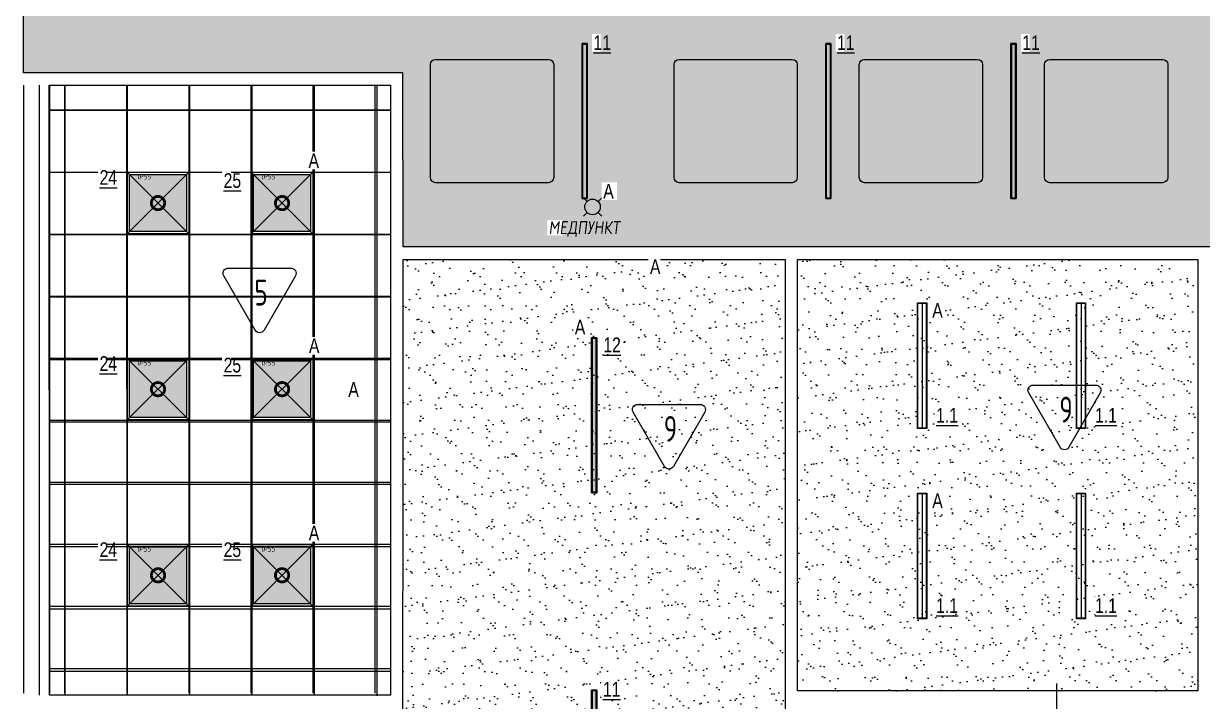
# Model space of a CAD drawing. Header units: millimetres. Extents: x -547274 to 397870, y -45599 to 141350.
# Drawn here: x -211914 to -200511, y 87541 to 94096 of the extents above; entities that cross this region are included whole.
import ezdxf
from ezdxf.enums import TextEntityAlignment as Align

# ---------------------------------------------------------------- set-up
doc = ezdxf.new("R2010")
doc.units = ezdxf.units.MM
for name, color, linetype, lineweight in [('_ЭОМ_ОБЩ_Освещение_текст тип светильника', 172, 'Continuous', 50), ('_ЭОМ_светильник А', 1, 'Continuous', 35), ('_ЭОМ_светильник Р', 4, 'Continuous', 35), ('АР_Полы_Штриховка', 252, 'Continuous', 0), ('АР_Потолки_Штриховка', 252, 'Continuous', 0)]:
    doc.layers.add(name, color=color, linetype=linetype, lineweight=lineweight)
doc.layers.add('АР_1_ПЛИНТУС', color=7, linetype='Continuous', true_color=0x76bcab)
for name, color, linetype, lineweight, true_color in [('АР_Потолок_RAL 095 85 40', 7, 'Continuous', 5, 0xddc87a), ('АР_Потолок_RAL 100 70 20', 7, 'Continuous', 5, 0xb3ac85), ('АР_Потолок_Покраска', 7, 'Continuous', 5, 0x007399), ('АР_Потолок_Текстура дерево', 7, 'Continuous', 5, 0xe7bf8e)]:
    doc.layers.add(name, color=color, linetype=linetype, lineweight=lineweight, true_color=true_color)
doc.styles.add('GOST 2.304', font='CS_Gost2304.shx')
doc.styles.add('gost_A', font='CS_Gost2304.shx', dxfattribs={"width": 0.71})
doc.styles.add('ISOCPEUR', font='isocpeur.ttf', dxfattribs={"height": 799.9999999999999})
doc.styles.add('ISOCUPER', font='isocpeur.ttf', dxfattribs={"width": 0.85, "oblique": 7})
doc.styles.add('ГОСТ', font='cad.shx', dxfattribs={"width": 0.8})

# ---------------------------------------------------------------- blocks, each defined once
blk = doc.blocks.new('OPL R 418 HF')
at = {"layer": 'АР_Потолки_Штриховка', "lineweight": 9, "ltscale": 1000, "true_color": 0xf8f6b0, "transparency": 33554636}
h = blk.add_hatch(color=51, dxfattribs=at)
h.dxf.hatch_style = 1
h.paths.add_polyline_path([(-274.9996888445912, 275.0000326204827), (-274.9996888445912, -274.9999673795173), (275.0003111554088, -274.9999673795173), (275.0003111554088, 275.0000326204827)])
at = {"color": 0, "linetype": 'ByBlock', "lineweight": -2, "ltscale": 100}
for p, q in [((-297.4996888445826, 297.5000326207446), (297.5003111555807, 297.5000326207446)), ((-297.4996888445826, 297.5000326207447), (-297.499688845287, -297.4999673792554)), ((-297.4996888445826, 297.5000326207446), (297.5003111548763, -297.4999673792554)), ((-297.4996888449377, -297.4999673792554), (297.5003111555807, 297.5000326207446)), ((297.5003111555807, 297.5000326207447), (297.5003111548763, -297.4999673792554)), ((297.5003111548763, -297.4999673792554), (-297.4996888449377, -297.4999673792554))]:
    blk.add_line(p, q, dxfattribs=at)
at = {"color": 250, "lineweight": 9, "ltscale": 1000}
for points in [[(-299.9996888447658, 300.0000326208319), (300.0003111552342, 300.0000326208319), (300.0003111552342, -299.9999673791681), (-299.9996888447658, -299.9999673791681)], [(-274.9996888445912, 275.0000326204827), (275.0003111554088, 275.0000326204827), (275.0003111554088, -274.9999673795173), (-274.9996888445912, -274.9999673795173)]]:
    blk.add_lwpolyline(points, close=True, dxfattribs=at)
at = {"color": 0, "linetype": 'ByBlock', "lineweight": -2, "const_width": 27.23449849847384}
blk.add_lwpolyline([(-64.32945273991754, 3.262083191657439e-05, 1), (64.3300750507351, 3.262083191657439e-05, 1)], format="xyb", close=True, dxfattribs=at)
at = {"color": 0, "linetype": 'ByBlock', "lineweight": -2, "insert": (-199.8468738604652, 279.3527613399128), "char_height": 50, "attachment_point": 1, "style": 'ISOCUPER'}
blk.add_mtext_dynamic_manual_height_columns('IP55', width=2.442122449761882, gutter_width=12.5, heights=[0], dxfattribs=at)
blk = doc.blocks.new('RVE-PLS5070-1500-P')
at = {"color": 0, "linetype": 'ByBlock', "lineweight": -2, "ltscale": 40}
for points in [[(750, -25), (-750, -25), (-750, 25), (750, 25)], [(745, -20), (-745, -20), (-745, 20), (745, 20)]]:
    blk.add_lwpolyline(points, close=True, dxfattribs=at)
blk = doc.blocks.new('Свет. спец. назнач.')
at = {"linetype": 'ByBlock', "lineweight": -2}
h = blk.add_hatch(color=0, dxfattribs=at)
h.dxf.hatch_style = 1
h.paths.add_polyline_path([(1.5, 0, 1), (-1.5, 0, 1)])
at = {"color": 0, "linetype": 'ByBlock', "lineweight": -2, "ltscale": 50}
for p, q in [((-1.76776695298031, 1.76776695298031), (-1.060660171779821, 1.060660171779821)), ((1.76776695298031, 1.76776695298031), (1.060660171779821, 1.060660171779821)), ((-1.060660171779821, -1.060660171779821), (-1.76776695298031, -1.76776695298031)), ((1.060660171779821, -1.060660171779821), (1.76776695298031, -1.76776695298031))]:
    blk.add_line(p, q, dxfattribs=at)
blk.add_circle((0, 0), 1.5, dxfattribs=at)
at = {"style": 'GOST 2.304', "width": 0.8, "flags": 1}
blk.add_attdef('MARKA', (-8.200168856419623, 4.159342479426414, -17.87352341586539), '', height=2.5, dxfattribs=at)
at = {"style": 'gost_A', "width": 0.71}
blk.add_attdef('№GRUP', text='', height=2.5, dxfattribs=at).set_placement((6.34418181295041, 5.36111462675035, -17.87352341586539), align=Align.MIDDLE_CENTER)
blk = doc.blocks.new('ORIO LINE')
at = {"color": 0, "linetype": 'ByBlock', "lineweight": -2}
for p, q in [((-593.8284741220996, 84.00000000011642), (621.1715258779004, 84.00025189609732)), ((-593.8284741220996, -4), (-593.8284741220996, 84.00000000011642)), ((-590, 0), (-590, 80.00000000011642)), ((-590, 80.00000000011642), (617.3430517558008, 80.00000000011642)), ((617.3430517558008, 0), (-590, 0)), ((617.3430517558008, 80.00000000011642), (617.3430517558008, 0)), ((621.1715258779004, 84.00025189609732), (621.1715258779004, -3.999748104019091)), ((621.1715258779004, -3.999748104019091), (-593.8284741220996, -4))]:
    blk.add_line(p, q, dxfattribs=at)
blk.add_lwpolyline([(-590, 40.00000000005821), (617.3430517558008, 40.00000000005821)], dxfattribs=at)

msp = doc.modelspace()

# ---------------------------------------------------------------- hatches: boundary and pattern name
at = {"layer": 'АР_Полы_Штриховка', "transparency": 33554610}
h = msp.add_hatch(dxfattribs=at)
h.set_pattern_fill('ANSI37', color=250, scale=190, angle=45)
h.set_pattern_definition([(90, (357956.2050806298, 127043.7739252009), (-603.25, 0), []), (180, (357956.2050806298, 127043.7739252009), (-5.684341886080801e-14, -603.25), [])])
h.paths.add_polyline_path([(-211665.1563136998, 93500.72472441326), (-208363.8643074572, 93490.10826848634), (-208363.6263395526, 87595.37418782085), (-211663.9135014269, 87605.99072888414)])
at = {"layer": 'АР_Потолки_Штриховка', "ltscale": 100, "true_color": 0xf8f6b0}
h = msp.add_hatch(color=51, dxfattribs=at)
h.dxf.hatch_style = 1
h.paths.add_polyline_path([(-206505.9756994839, 93898.68246787852), (-206505.9756994839, 92408.68246787852), (-206465.9756994839, 92408.68246787852), (-206465.9756994839, 93898.68246787852)])
h = msp.add_hatch(color=51, dxfattribs=at)
h.dxf.hatch_style = 1
h.paths.add_polyline_path([(-204149.8220297128, 93898.68246787852), (-204149.8220297128, 92408.68246787852), (-204109.8220297128, 92408.68246787852), (-204109.8220297128, 93898.68246787852)])
h = msp.add_hatch(color=51, dxfattribs=at)
h.dxf.hatch_style = 1
h.paths.add_polyline_path([(-202357.8220297128, 93898.68246787852), (-202357.8220297128, 92408.68246787852), (-202317.8220297128, 92408.68246787852), (-202317.8220297128, 93898.68246787852)])
h = msp.add_hatch(color=51, dxfattribs=at)
h.dxf.hatch_style = 1
h.paths.add_polyline_path([(-210888.4960710572, 92085.53971986058), (-210338.4960710572, 92085.53971986058), (-210338.4960710572, 92635.53971986058), (-210888.4960710572, 92635.53971986058)])
h = msp.add_hatch(color=51, dxfattribs=at)
h.dxf.hatch_style = 1
h.paths.add_polyline_path([(-209688.4960703626, 92085.53971983593), (-209138.4960703626, 92085.53971983593), (-209138.4960703626, 92635.53971983593), (-209688.4960703626, 92635.53971983593)])
h = msp.add_hatch(color=51, dxfattribs=at)
h.dxf.hatch_style = 1
h.paths.add_polyline_path([(-206415.0325580597, 91053.18242376996), (-206415.0325580597, 89563.18242376996), (-206375.0325580597, 89563.18242376996), (-206375.0325580597, 91053.18242376996)])
h = msp.add_hatch(color=51, dxfattribs=at)
h.dxf.hatch_style = 1
h.paths.add_polyline_path([(-210888.5777323883, 90285.53971986058), (-210338.5777323883, 90285.53971986058), (-210338.5777323883, 90835.53971986058), (-210888.5777323883, 90835.53971986058)])
h = msp.add_hatch(color=51, dxfattribs=at)
h.dxf.hatch_style = 1
h.paths.add_polyline_path([(-209688.5777316937, 90285.53971983593), (-209138.5777316937, 90285.53971983593), (-209138.5777316937, 90835.53971983593), (-209688.5777316937, 90835.53971983593)])
h = msp.add_hatch(color=51, dxfattribs=at)
h.dxf.hatch_style = 1
h.paths.add_polyline_path([(-210888.4960711312, 88485.51909843663), (-210338.4960711312, 88485.51909843663), (-210338.4960711312, 89035.51909843663), (-210888.4960711312, 89035.51909843663)])
h = msp.add_hatch(color=51, dxfattribs=at)
h.dxf.hatch_style = 1
h.paths.add_polyline_path([(-209688.4960704366, 88485.51909841198), (-209138.4960704366, 88485.51909841198), (-209138.4960704366, 89035.51909841198), (-209688.4960704366, 89035.51909841198)])
h = msp.add_hatch(color=51, dxfattribs=at)
h.dxf.hatch_style = 1
h.paths.add_polyline_path([(-206415.0325580597, 87645.70750461175), (-206415.0325580597, 86155.70750461175), (-206375.0325580597, 86155.70750461175), (-206375.0325580597, 87645.70750461175)])
at = {"layer": 'АР_Потолок_RAL 095 85 40', "transparency": 33554687}
h = msp.add_hatch(color=256, dxfattribs=at)
h.dxf.hatch_style = 1
h.paths.add_polyline_path([(-206785.9756956692, 93699.68245953388, 0.4142135623730951), (-206835.9756956692, 93749.68245953388), (-207927.9756956692, 93749.68245953388, 0.4142135623730951), (-207977.9756956692, 93699.68245953388), (-207977.9756956692, 92607.68245953388, 0.4142135623730951), (-207927.9756956692, 92557.68245953388), (-206835.9756956692, 92557.68245953388, 0.4142135623730951), (-206785.9756956692, 92607.68245953388)])
h = msp.add_hatch(color=256, dxfattribs=at)
h.dxf.hatch_style = 1
h.paths.add_polyline_path([(-200845.8220258981, 93699.68245953387, 0.4142135623730951), (-200895.8220258981, 93749.68245953387), (-201987.8220258981, 93749.68245953387, 0.4142135623730951), (-202037.8220258981, 93699.68245953387), (-202037.8220258981, 92607.68245953387, 0.4142135623730951), (-201987.8220258981, 92557.68245953387), (-200895.8220258981, 92557.68245953387, 0.4142135623730951), (-200845.8220258981, 92607.68245953387)])
at = {"layer": 'АР_Потолок_RAL 100 70 20', "transparency": 33554687}
h = msp.add_hatch(color=256, dxfattribs=at)
h.dxf.hatch_style = 1
h.paths.add_polyline_path([(-202637.8220258981, 93699.68245953387, 0.4142135623730951), (-202687.8220258981, 93749.68245953387), (-203779.8220258981, 93749.68245953387, 0.4142135623730951), (-203829.8220258981, 93699.68245953387), (-203829.8220258981, 92607.68245953387, 0.4142135623730951), (-203779.8220258981, 92557.68245953387), (-202687.8220258981, 92557.68245953387, 0.4142135623730951), (-202637.8220258981, 92607.68245953387)])
at = {"layer": 'АР_Потолок_Покраска'}
h = msp.add_hatch(dxfattribs=at)
h.set_pattern_fill('CROSS', color=256, scale=25)
h.set_pattern_definition([(0, (-430592.5075711017, 57183.21801924509), (158.75, 158.75), [79.375, -238.125]), (90, (-430552.8200711017, 57143.53051924509), (-158.75, 158.75), [79.375, -238.125])])
h.paths.add_polyline_path([(-206033.9151109831, 94400.68245835253), (-206433.915110983, 94400.68245835253), (-206433.9151109831, 94800.68245835253), (-206033.9151109831, 94800.68245835253)], flags=16)
h.paths.add_polyline_path([(-200433.9151109831, 94800.68245835253), (-200033.9151109832, 94800.68245835253), (-200033.9151109832, 94400.68245835253), (-200433.9151109831, 94400.68245835253)], flags=16)
h.paths.add_polyline_path([(-208243.7933861093, 93620.69116432671), (-211914.0362803552, 93620.68246071527), (-211914.0362803552, 96270.68245835253), (-200033.9151109831, 96270.68245835256), (-200033.9151109831, 106249.3739441937), (-197484.0350424869, 106249.3739539165), (-197484.0362803552, 98935.68245835253), (-197484.0362803552, 96879.26561289188), (-195465.3569824325, 96879.26561289188), (-195465.3569824326, 91935.70879008793), (-208243.6825418373, 91935.682334552)])
h = msp.add_hatch(dxfattribs=at)
h.set_pattern_fill('AR-SAND', color=256, scale=5)
h.set_pattern_definition([(37.50000000000001, (-412653.1590826443, 56944.56216559542), (-8.000156479920228, 244.7066186646712), [0, -193.04, 0, -215.9, 0, -206.375]), (7.499999999999999, (-412653.1590826443, 56944.56216559542), (224.7616415690013, 358.4125502841771), [0, -104.14, 0, -173.99, 0, -66.67500000000001]), (327.5, (-412809.3690826442, 56944.56216559542), (395.496185120729, 0.718592339272881), [0, -63.5, 0, -228.6, 0, -298.45]), (317.5, (-412809.3690826442, 56944.56216559542), (381.7782262361486, 111.4646616286082), [0, -31.75, 0, -149.86, 0, -171.45])])
h.paths.add_polyline_path([(-208243.682534177, 91815.682334552), (-204546.3825819424, 91815.68244382282), (-204546.3825819424, 85400.73255087098), (-208243.7733829112, 85400.73255087098)])
h = msp.add_hatch(dxfattribs=at)
h.set_pattern_fill('AR-SAND', color=256, scale=5)
h.set_pattern_definition([(37.50000000000001, (0, 0), (-8.000156479920228, 244.7066186646712), [0, -193.04, 0, -215.9, 0, -206.375]), (7.499999999999999, (0, 0), (224.7616415690013, 358.4125502841771), [0, -104.14, 0, -173.99, 0, -66.67500000000001]), (327.5, (-156.21, 0), (395.496185120729, 0.718592339272881), [0, -63.5, 0, -228.6, 0, -298.45]), (317.5, (-156.21, 0), (381.7782262361486, 111.4646616286082), [0, -31.75, 0, -149.86, 0, -171.45])])
h.paths.add_polyline_path([(-204426.3825819402, 91815.68245835253), (-200554.0362803552, 91815.68245835253), (-200554.0363003821, 87642.72581578669), (-204426.3573418772, 87642.72581578669)])
at = {"layer": 'АР_Потолок_Текстура дерево', "transparency": 33554687}
h = msp.add_hatch(color=256, dxfattribs=at)
h.dxf.hatch_style = 1
h.paths.add_polyline_path([(-204429.8220258981, 93699.68245953387, 0.4142135623730951), (-204479.8220258981, 93749.68245953387), (-205571.8220258981, 93749.68245953387, 0.4142135623730951), (-205621.8220258981, 93699.68245953387), (-205621.8220258981, 92607.68245953387, 0.4142135623730951), (-205571.8220258981, 92557.68245953387), (-204479.8220258981, 92557.68245953387, 0.4142135623730951), (-204429.8220258981, 92607.68245953387)])

# ---------------------------------------------------------------- linework, layer by layer
for points in [[(-208243.7933861093, 93620.69116432671), (-211914.0362803552, 93620.68246071527), (-211914.0362803552, 96270.68245835253), (-200033.9151109831, 96270.68245835256), (-200033.9151109831, 106249.3739441937), (-197484.0350424869, 106249.3739539165), (-197484.0362803552, 98935.68245835259), (-194743.845222101, 98935.68245835253), (-194743.8452222875, 97085.68245344324), (-195465.356982619, 97085.68245344324), (-195465.3569824326, 91935.70879008793), (-208243.6825418373, 91935.682334552)], [(-211665.0326245629, 93500.68245835253), (-208363.7937351178, 93500.68254348883), (-208363.3550541445, 87600.68245835247), (-211663.5890992212, 87600.68245835253)], [(-208243.682534177, 91815.682334552), (-204546.3825819424, 91815.68244382282), (-204546.3825819424, 85400.73255087098), (-208243.7733829112, 85400.73255087098)], [(-204426.3825819402, 91815.68245835253), (-200554.0362803552, 91815.68245835253), (-200554.0363003821, 87642.72581578669), (-204426.3573418772, 87642.72581578669)]]:
    msp.add_lwpolyline(points, close=True)
for points in [[(-211914.0362539842, 93500.68245835253), (-211914.0362539843, 87620.68245835253)], [(-211764.0363063666, 93500.68246197246), (-211764.0362803551, 87600.68245835253)]]:
    msp.add_lwpolyline(points)
for points in [[(-209934.1155280396, 91731.74597571738), (-209327.8975873103, 91731.74597571715, -0.5773494962845065), (-209284.5963381934, 91656.74621302151), (-209587.7052227099, 91131.74622481332, -0.5773541042744643), (-209674.3080507214, 91131.74622481332), (-209977.4167126851, 91656.74582755001, -0.5773491286020777), (-209934.1155280396, 91731.74597571738, -1.710881644036777e-06)], [(-202148.0760107136, 90599.84573053985), (-201541.8580699842, 90599.84573053962, -0.5773494962845065), (-201498.5568208673, 90524.84596784398), (-201801.6657053838, 89999.84597963581, -0.5773541042744643), (-201888.2685333953, 89999.84597963581), (-202191.3771953591, 90524.84558237248, -0.5773491286020777), (-202148.0760107136, 90599.84573053985, -1.710881644036777e-06)], [(-205974.7144639905, 90413.41014348931), (-205368.4965232612, 90413.41014348908, -0.5773494962845065), (-205325.1952741443, 90338.41038079344), (-205628.3041586608, 89813.41039258527, -0.5773541042744643), (-205714.9069866723, 89813.41039258527), (-206018.015648636, 90338.40999532194, -0.5773491286020777), (-205974.7144639905, 90413.41014348931, -1.710881644036777e-06)]]:
    msp.add_lwpolyline(points, format="xyb")
at = {"layer": 'Defpoints'}
for points in [[(-211764.0362539842, 93500.68245835253), (-211764.0362539843, 87620.68245835253)], [(-211664.0362539842, 93500.68245835253), (-211664.0362539843, 87620.68245835253)], [(-211513.4674883061, 87620.46096421093), (-211513.6675642035, 93500.68246497802)], [(-210913.4674886534, 87620.48137934977), (-210913.6675638567, 93500.68247936224)], [(-210313.4674890007, 87620.50179448862), (-210313.6675635099, 93500.68249374646)], [(-209713.4674886534, 87620.50179448011), (-209713.6675631631, 93500.68250813066)], [(-209113.4674890007, 87620.52220961895), (-209113.6675628162, 93500.68252251488)], [(-208513.4674893481, 87620.5426247578), (-208513.6675624694, 93500.6825368991)], [(-211664.9919332679, 93260.53973182871), (-208363.7940822695, 93260.5397317609)], [(-211664.8902654916, 92660.53973182871), (-208363.7940822818, 92660.5397317609)], [(-211664.7885977153, 92060.53973182871), (-208363.7940822942, 92060.5397317609)], [(-211664.686929939, 91460.53973182871), (-208363.7940823065, 91460.5397317609)], [(-211664.5852621627, 90860.53973182871), (-208363.7940823188, 90860.5397317609)], [(-211664.4835943864, 90260.5397318287), (-208363.7940823311, 90260.5397317609)], [(-211664.3819266101, 89660.5397318287), (-208363.7940823434, 89660.5397317609)], [(-211664.2802588338, 89060.5397318287), (-208363.7940823557, 89060.5397317609)], [(-211664.1785910575, 88460.5397318287), (-208363.794949719, 88460.5397317609)], [(-211664.0769232812, 87860.5397318287), (-208363.7949497314, 87860.5397317609)]]:
    msp.add_lwpolyline(points, dxfattribs=at)
at = {"layer": 'АР_1_ПЛИНТУС', "color": 153, "lineweight": 9, "ltscale": 1000, "true_color": 0x5295b7}
msp.add_line((-201921.1694838257, 87715.25925260293), (-201921.1694838257, 85295.78116287547), dxfattribs=at)
at = {"layer": 'АР_Потолки_Штриховка', "color": 18, "ltscale": 100, "true_color": 0x000000}
for points in [[(-206510.9756994839, 93903.68246787852), (-206510.9756994839, 92403.68246787852), (-206460.9756994839, 92403.68246787852), (-206460.9756994839, 93903.68246787852)], [(-206505.9756994839, 93898.68246787852), (-206505.9756994839, 92408.68246787852), (-206465.9756994839, 92408.68246787852), (-206465.9756994839, 93898.68246787852)], [(-204154.8220297128, 93903.68246787852), (-204154.8220297128, 92403.68246787852), (-204104.8220297128, 92403.68246787852), (-204104.8220297128, 93903.68246787852)], [(-204149.8220297128, 93898.68246787852), (-204149.8220297128, 92408.68246787852), (-204109.8220297128, 92408.68246787852), (-204109.8220297128, 93898.68246787852)], [(-202362.8220297128, 93903.68246787852), (-202362.8220297128, 92403.68246787852), (-202312.8220297128, 92403.68246787852), (-202312.8220297128, 93903.68246787852)], [(-202357.8220297128, 93898.68246787852), (-202357.8220297128, 92408.68246787852), (-202317.8220297128, 92408.68246787852), (-202317.8220297128, 93898.68246787852)], [(-210313.4960710572, 92060.53971986058), (-210913.4960710572, 92060.53971986058), (-210913.4960710572, 92660.53971986058), (-210313.4960710572, 92660.53971986058)], [(-210338.4960710572, 92085.53971986058), (-210888.4960710572, 92085.53971986058), (-210888.4960710572, 92635.53971986058), (-210338.4960710572, 92635.53971986058)], [(-209113.4960703626, 92060.53971983593), (-209713.4960703626, 92060.53971983593), (-209713.4960703626, 92660.53971983593), (-209113.4960703626, 92660.53971983593)], [(-209138.4960703626, 92085.53971983593), (-209688.4960703626, 92085.53971983593), (-209688.4960703626, 92635.53971983593), (-209138.4960703626, 92635.53971983593)], [(-206420.0325580597, 91058.18242376996), (-206420.0325580597, 89558.18242376996), (-206370.0325580597, 89558.18242376996), (-206370.0325580597, 91058.18242376996)], [(-206415.0325580597, 91053.18242376996), (-206415.0325580597, 89563.18242376996), (-206375.0325580597, 89563.18242376996), (-206375.0325580597, 91053.18242376996)], [(-210313.5777323883, 90260.53971986058), (-210913.5777323883, 90260.53971986058), (-210913.5777323883, 90860.53971986058), (-210313.5777323883, 90860.53971986058)], [(-210338.5777323883, 90285.53971986058), (-210888.5777323883, 90285.53971986058), (-210888.5777323883, 90835.53971986058), (-210338.5777323883, 90835.53971986058)], [(-209113.5777316937, 90260.53971983593), (-209713.5777316937, 90260.53971983593), (-209713.5777316937, 90860.53971983593), (-209113.5777316937, 90860.53971983593)], [(-209138.5777316937, 90285.53971983593), (-209688.5777316937, 90285.53971983593), (-209688.5777316937, 90835.53971983593), (-209138.5777316937, 90835.53971983593)], [(-210313.4960711312, 88460.51909843663), (-210913.4960711312, 88460.51909843663), (-210913.4960711312, 89060.51909843663), (-210313.4960711312, 89060.51909843663)], [(-210338.4960711312, 88485.51909843663), (-210888.4960711312, 88485.51909843663), (-210888.4960711312, 89035.51909843663), (-210338.4960711312, 89035.51909843663)], [(-209113.4960704366, 88460.51909841198), (-209713.4960704366, 88460.51909841198), (-209713.4960704366, 89060.51909841198), (-209113.4960704366, 89060.51909841198)], [(-209138.4960704366, 88485.51909841198), (-209688.4960704366, 88485.51909841198), (-209688.4960704366, 89035.51909841198), (-209138.4960704366, 89035.51909841198)], [(-206420.0325580597, 87650.70750461175), (-206420.0325580597, 86150.70750461175), (-206370.0325580597, 86150.70750461175), (-206370.0325580597, 87650.70750461175)], [(-206415.0325580597, 87645.70750461175), (-206415.0325580597, 86155.70750461175), (-206375.0325580597, 86155.70750461175), (-206375.0325580597, 87645.70750461175)]]:
    msp.add_lwpolyline(points, close=True, dxfattribs=at)
at = {"layer": 'АР_Потолки_Штриховка', "color": 18, "lineweight": 18, "ltscale": 100, "true_color": 0x000000}
for points in [[(-206510.9756994839, 93903.68246787852), (-206510.9756994839, 92403.68246787852), (-206460.9756994839, 92403.68246787852), (-206460.9756994839, 93903.68246787852)], [(-206505.9756994839, 93898.68246787852), (-206505.9756994839, 92408.68246787852), (-206465.9756994839, 92408.68246787852), (-206465.9756994839, 93898.68246787852)], [(-204154.8220297128, 93903.68246787852), (-204154.8220297128, 92403.68246787852), (-204104.8220297128, 92403.68246787852), (-204104.8220297128, 93903.68246787852)], [(-204149.8220297128, 93898.68246787852), (-204149.8220297128, 92408.68246787852), (-204109.8220297128, 92408.68246787852), (-204109.8220297128, 93898.68246787852)], [(-202362.8220297128, 93903.68246787852), (-202362.8220297128, 92403.68246787852), (-202312.8220297128, 92403.68246787852), (-202312.8220297128, 93903.68246787852)], [(-202357.8220297128, 93898.68246787852), (-202357.8220297128, 92408.68246787852), (-202317.8220297128, 92408.68246787852), (-202317.8220297128, 93898.68246787852)], [(-210313.4960710572, 92060.53971986056), (-210913.4960710572, 92060.53971986056), (-210913.4960710572, 92660.53971986056), (-210313.4960710572, 92660.53971986056)], [(-210338.4960710572, 92085.53971986056), (-210888.4960710572, 92085.53971986056), (-210888.4960710572, 92635.53971986056), (-210338.4960710572, 92635.53971986056)], [(-209113.4960703626, 92060.53971983588), (-209713.4960703626, 92060.53971983588), (-209713.4960703626, 92660.53971983588), (-209113.4960703626, 92660.53971983588)], [(-209138.4960703626, 92085.53971983588), (-209688.4960703626, 92085.53971983588), (-209688.4960703626, 92635.53971983588), (-209138.4960703626, 92635.53971983588)], [(-206420.0325580597, 91058.18242376993), (-206420.0325580597, 89558.18242376993), (-206370.0325580597, 89558.18242376993), (-206370.0325580597, 91058.18242376993)], [(-206415.0325580597, 91053.18242376993), (-206415.0325580597, 89563.18242376993), (-206375.0325580597, 89563.18242376993), (-206375.0325580597, 91053.18242376993)], [(-210313.5777323883, 90260.53971986056), (-210913.5777323883, 90260.53971986056), (-210913.5777323883, 90860.53971986056), (-210313.5777323883, 90860.53971986056)], [(-210338.5777323883, 90285.53971986056), (-210888.5777323883, 90285.53971986056), (-210888.5777323883, 90835.53971986056), (-210338.5777323883, 90835.53971986056)], [(-209113.5777316936, 90260.53971983588), (-209713.5777316936, 90260.53971983588), (-209713.5777316936, 90860.53971983588), (-209113.5777316936, 90860.53971983588)], [(-209138.5777316936, 90285.53971983588), (-209688.5777316936, 90285.53971983588), (-209688.5777316936, 90835.53971983588), (-209138.5777316936, 90835.53971983588)], [(-210313.4960711312, 88460.5190984366), (-210913.4960711312, 88460.5190984366), (-210913.4960711312, 89060.5190984366), (-210313.4960711312, 89060.5190984366)], [(-210338.4960711312, 88485.5190984366), (-210888.4960711312, 88485.5190984366), (-210888.4960711312, 89035.5190984366), (-210338.4960711312, 89035.5190984366)], [(-209113.4960704366, 88460.51909841198), (-209713.4960704366, 88460.51909841198), (-209713.4960704366, 89060.51909841198), (-209113.4960704366, 89060.51909841198)], [(-209138.4960704366, 88485.51909841198), (-209688.4960704366, 88485.51909841198), (-209688.4960704366, 89035.51909841198), (-209138.4960704366, 89035.51909841198)], [(-206420.0325580597, 87650.70750461172), (-206420.0325580597, 86150.70750461172), (-206370.0325580597, 86150.70750461172), (-206370.0325580597, 87650.70750461172)], [(-206415.0325580597, 87645.70750461172), (-206415.0325580597, 86155.70750461172), (-206375.0325580597, 86155.70750461172), (-206375.0325580597, 87645.70750461172)]]:
    msp.add_lwpolyline(points, close=True, dxfattribs=at)
at = {"layer": 'АР_Потолки_Штриховка', "color": 18, "ltscale": 100, "true_color": 0x000000}
for points in [[(-207977.9756956692, 92607.68245953388), (-207977.9756956692, 93699.68245953388, -0.414213562373095), (-207927.9756956692, 93749.68245953388), (-206835.9756956692, 93749.68245953388, -0.414213562373095), (-206785.9756956692, 93699.68245953388), (-206785.9756956692, 92607.68245953388, -0.414213562373095), (-206835.9756956692, 92557.68245953388), (-207927.9756956692, 92557.68245953388, -0.414213562373095)], [(-205621.8220258981, 92607.68245953387), (-205621.8220258981, 93699.68245953387, -0.414213562373095), (-205571.8220258981, 93749.68245953387), (-204479.8220258981, 93749.68245953387, -0.414213562373095), (-204429.8220258981, 93699.68245953387), (-204429.8220258981, 92607.68245953387, -0.414213562373095), (-204479.8220258981, 92557.68245953387), (-205571.8220258981, 92557.68245953387, -0.414213562373095)], [(-203829.8220258981, 92607.68245953387), (-203829.8220258981, 93699.68245953387, -0.414213562373095), (-203779.8220258981, 93749.68245953387), (-202687.8220258981, 93749.68245953387, -0.414213562373095), (-202637.8220258981, 93699.68245953387), (-202637.8220258981, 92607.68245953387, -0.414213562373095), (-202687.8220258981, 92557.68245953387), (-203779.8220258981, 92557.68245953387, -0.414213562373095)], [(-202037.8220258981, 92607.68245953387), (-202037.8220258981, 93699.68245953387, -0.414213562373095), (-201987.8220258981, 93749.68245953387), (-200895.8220258981, 93749.68245953387, -0.414213562373095), (-200845.8220258981, 93699.68245953387), (-200845.8220258981, 92607.68245953387, -0.414213562373095), (-200895.8220258981, 92557.68245953387), (-201987.8220258981, 92557.68245953387, -0.414213562373095)]]:
    msp.add_lwpolyline(points, format="xyb", close=True, dxfattribs=at)
at = {"layer": 'АР_Потолки_Штриховка', "color": 18, "lineweight": 18, "ltscale": 100, "true_color": 0x000000}
for points in [[(-207977.9756956692, 92607.68245953387), (-207977.9756956692, 93699.68245953387, -0.414213562373095), (-207927.9756956692, 93749.68245953387), (-206835.9756956692, 93749.68245953387, -0.414213562373095), (-206785.9756956692, 93699.68245953387), (-206785.9756956692, 92607.68245953387, -0.414213562373095), (-206835.9756956692, 92557.68245953387), (-207927.9756956692, 92557.68245953387, -0.414213562373095)], [(-205621.8220258981, 92607.68245953387), (-205621.8220258981, 93699.68245953387, -0.414213562373095), (-205571.8220258981, 93749.68245953387), (-204479.8220258981, 93749.68245953387, -0.414213562373095), (-204429.8220258981, 93699.68245953387), (-204429.8220258981, 92607.68245953387, -0.414213562373095), (-204479.8220258981, 92557.68245953387), (-205571.8220258981, 92557.68245953387, -0.414213562373095)], [(-203829.8220258981, 92607.68245953387), (-203829.8220258981, 93699.68245953387, -0.414213562373095), (-203779.8220258981, 93749.68245953387), (-202687.8220258981, 93749.68245953387, -0.414213562373095), (-202637.8220258981, 93699.68245953387), (-202637.8220258981, 92607.68245953387, -0.414213562373095), (-202687.8220258981, 92557.68245953387), (-203779.8220258981, 92557.68245953387, -0.414213562373095)], [(-202037.8220258981, 92607.68245953387), (-202037.8220258981, 93699.68245953387, -0.414213562373095), (-201987.8220258981, 93749.68245953387), (-200895.8220258981, 93749.68245953387, -0.414213562373095), (-200845.8220258981, 93699.68245953387), (-200845.8220258981, 92607.68245953387, -0.414213562373095), (-200895.8220258981, 92557.68245953387), (-201987.8220258981, 92557.68245953387, -0.414213562373095)]]:
    msp.add_lwpolyline(points, format="xyb", close=True, dxfattribs=at)

# ---------------------------------------------------------------- block references
at = {"layer": '_ЭОМ_светильник А', "color": 18, "lineweight": 18, "ltscale": 100, "true_color": 0x000000}
for name, p, rotation in [('RVE-PLS5070-1500-P', (-202337.8220297128, 93153.68246787852), 270), ('RVE-PLS5070-1500-P', (-206395.0325580597, 90308.18242376993), 270), ('ORIO LINE', (-203261.9793494531, 88962.30991428738), 269.9999999999999)]:
    msp.add_blockref(name, p, dxfattribs=dict(at, rotation=rotation))
for p in [(-209413.4960703626, 92360.53971983588), (-209413.4957592811, 90560.53971983588), (-209413.4960704366, 88760.51909841198)]:
    msp.add_blockref('OPL R 418 HF', p, dxfattribs=at)
at = {"layer": '_ЭОМ_светильник А', "color": 18, "lineweight": 18, "ltscale": 100, "true_color": 0x000000, "xscale": 50, "yscale": 50, "zscale": 50}
msp.add_blockref('Свет. спец. назнач.', (-206410.2049842668, 92323.12895694133), dxfattribs=at)
at = {"layer": '_ЭОМ_светильник Р', "color": 18, "lineweight": 18, "ltscale": 100, "true_color": 0x000000, "rotation": 89.99999999999997}
for p in [(-206485.9756994839, 93153.68246787852), (-204129.8220297128, 93153.68246787852), (-206395.0325580597, 86900.70750461172)]:
    msp.add_blockref('RVE-PLS5070-1500-P', p, dxfattribs=at)
at = {"layer": '_ЭОМ_светильник Р', "color": 18, "lineweight": 18, "ltscale": 100, "true_color": 0x000000}
for p in [(-210613.4963822124, 92360.53968723983), (-210613.5780435436, 90560.53968723983), (-210613.4963822866, 88760.51906581578)]:
    msp.add_blockref('OPL R 418 HF', p, dxfattribs=at)
at = {"layer": '_ЭОМ_светильник Р', "color": 18, "lineweight": 18, "true_color": 0x000000, "rotation": 269.9999999999999}
for p in [(-201724.8147719137, 90802.30991428738), (-201724.8147719137, 88962.30991428738)]:
    msp.add_blockref('ORIO LINE', p, dxfattribs=at)

# ---------------------------------------------------------------- texts
at = {"char_height": 250, "width": 294.3337657886732, "attachment_point": 1, "style": 'ISOCPEUR'}
for s, insert in [('{\\W0.7;5}', (-209680.423289912, 91619.66394019822)), ('{\\W0.7;9}', (-201894.3837725859, 90487.7636950207)), ('{\\W0.7;9}', (-205721.0222258629, 90301.32810797016))]:
    msp.add_mtext(s, dxfattribs=dict(at, insert=insert))

# ---------------------------------------------------------------- next in the draw order: texts
at = {"layer": '_ЭОМ_ОБЩ_Освещение_текст тип светильника', "color": 18, "lineweight": 18, "ltscale": 40, "true_color": 0x000000, "char_height": 142.1875, "attachment_point": 1, "style": 'ГОСТ', "bg_fill": 3, "box_fill_scale": 1.1, "bg_fill_color": 256, "bg_fill_transparency": 0}
for s, insert, width in [('{\\L11}', (-206401.1392456098, 93982.68568753517), 55.871829552576), ('{\\L11}', (-204044.9855758387, 93982.68568753517), 55.871829552576), ('{\\L11}', (-202252.9855758387, 93982.68568753517), 55.871829552576), ('{\\L24}', (-211178.9340056668, 92679.65122499209), 55.871829552576), ('{\\L25}', (-209978.9336938888, 92649.63063616425), 55.871829552576), ('{\\L12}', (-206305.4228525431, 91060.70131821753, 5.000000000000015e-09), 55.871829552576), ('{\\L24}', (-211179.0156669979, 90879.65122499209), 55.871829552576), ('{\\L25}', (-209978.9336938909, 90864.63063616425), 55.871829552576), ('{\\L1.1}', (-203086.3741758549, 90379.1625107857), 46.11787112470488), ('{\\L1.1}', (-201549.2095983155, 90379.1625107857), 46.11787112470488), ('{\\L24}', (-211178.9340057409, 89079.63060356805), 55.871829552576), ('{\\L25}', (-209978.9336938909, 89079.63063616425), 55.871829552576), ('{\\L1.1}', (-203086.3741758549, 88539.1625107857), 46.11787112470488), ('{\\L1.1}', (-201549.2095983155, 88539.1625107857), 46.11787112470488), ('{\\L11}', (-206310.1961041855, 87729.71072426837), 55.871829552576)]:
    msp.add_mtext(s, dxfattribs=dict(at, insert=insert, width=width))
at = {"layer": '_ЭОМ_светильник А', "color": 18, "lineweight": 18, "ltscale": 100, "true_color": 0x000000, "attachment_point": 1, "bg_fill": 3, "box_fill_scale": 1.1, "bg_fill_color": 256, "bg_fill_transparency": 0}
for s, insert, char_height, width, style in [('А', (-209157.7355528404, 92842.33493956682), 142.1875, 86.04374658316377, 'ГОСТ'), ('А', (-206306.5808024532, 92546.03558200892), 142.1875, 118.6450805083078, 'ГОСТ'), ('МЕДПУНКТ', (-206835.065817975, 92185.61065493306), 125, 118.6450805083078, 'ISOCUPER'), ('А', (-205854.7792277117, 91816.35070481469), 142.1875, 86.04374658316377, 'ГОСТ'), ('А', (-203123.8742625234, 91394.09524517265), 142.1875, 86.04374658316377, 'ГОСТ'), ('А', (-206581.6500344172, 91231.89016431783), 142.1875, 86.04374658316377, 'ГОСТ'), ('А', (-209153.649739549, 91051.74371686895), 142.1875, 86.04374658316377, 'ГОСТ'), ('А', (-208772.6643665102, 90628.7327079885), 142.1875, 86.04374658316377, 'ГОСТ'), ('А', (-203123.8742625234, 89552.30992550455), 142.1875, 86.04374658316377, 'ГОСТ'), ('А', (-209154.9868636206, 89241.44128261865), 142.1875, 86.04374658316377, 'ГОСТ')]:
    msp.add_mtext(s, dxfattribs=dict(at, insert=insert, char_height=char_height, width=width, style=style))

# ---------------------------------------------------------------- next in the draw order: block references
at = {"layer": '_ЭОМ_светильник А', "color": 18, "lineweight": 18, "ltscale": 100, "true_color": 0x000000, "rotation": 269.9999999999999}
msp.add_blockref('ORIO LINE', (-203261.9793494531, 90802.30991428738), dxfattribs=at)

doc.saveas('drawing.dxf')
